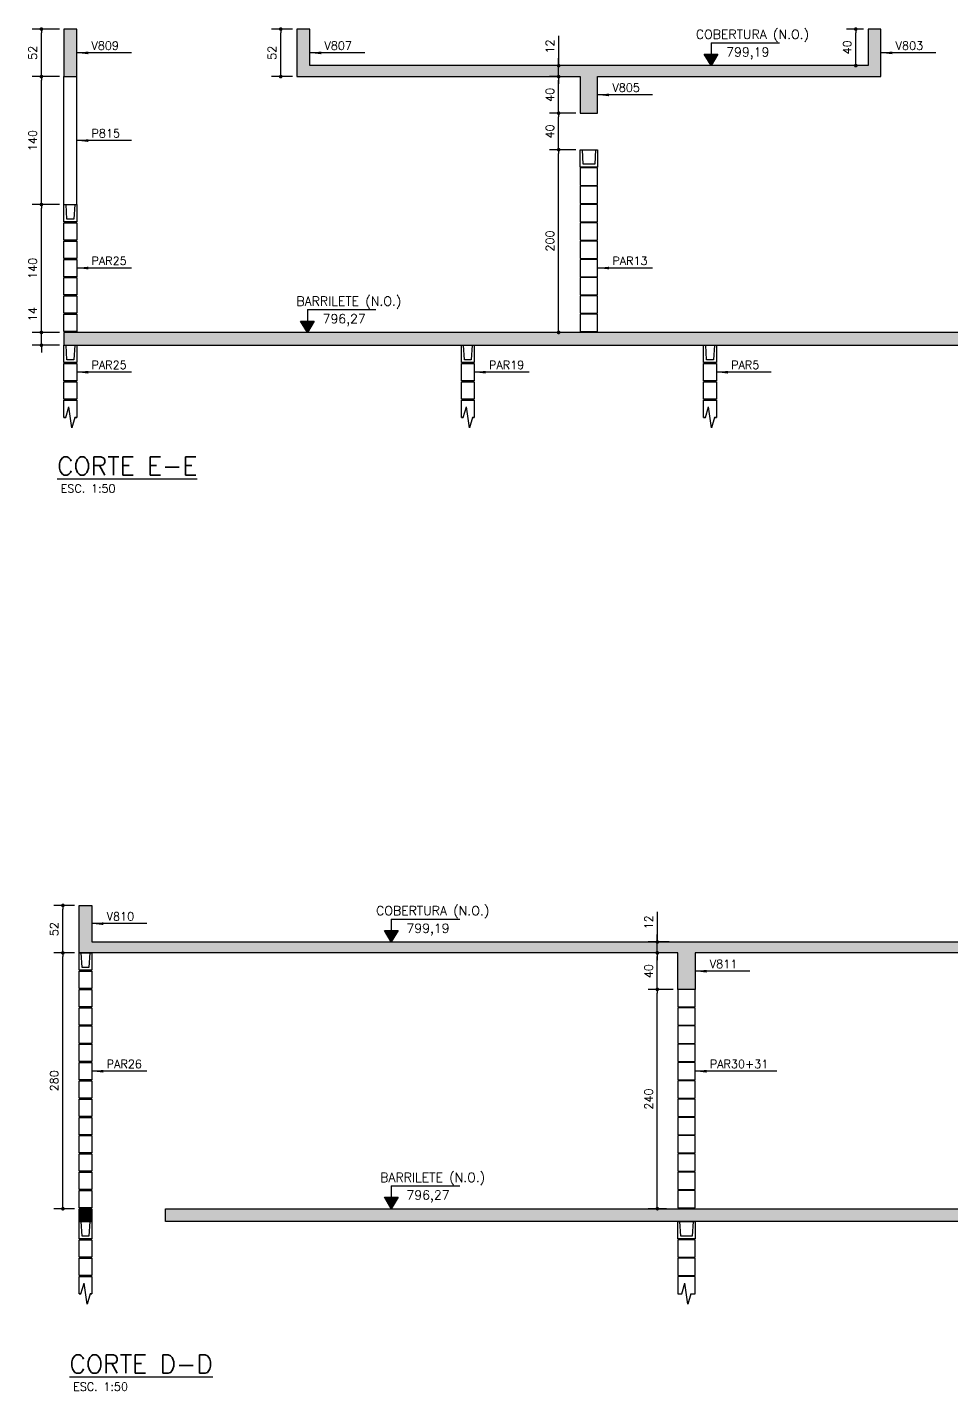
# Model space of a CAD drawing. Extents: x -14651 to 3404, y -4567 to 9231.
# Drawn here: x 143 to 1154, y 7739 to 9231 of the extents above; entities that cross this region are included whole.
import ezdxf
from ezdxf.enums import TextEntityAlignment as Align

# ---------------------------------------------------------------- set-up
doc = ezdxf.new("R2010")
doc.units = 0
doc.header["$LTSCALE"] = 25
for name, color, linetype in [('COTA', 1, 'Continuous'), ('H3', 253, 'Continuous'), ('LINHA-FINA', 1, 'Continuous'), ('Linha_fina', 1, 'Continuous'), ('PENA_03', 3, 'Continuous'), ('Pena_1', 1, 'Continuous'), ('PENA_6', 6, 'Continuous'), ('T1', 2, 'Continuous'), ('TEXTO', 3, 'Continuous')]:
    doc.layers.add(name, color=color, linetype=linetype)
doc.styles.add('COTA', font='romans.shx')
doc.styles.add('TEXTO', font='romans.shx', dxfattribs={"height": 10})
doc.styles.add('Texto1', font='romans.shx', dxfattribs={"height": 9})
doc.styles.add('Texto3', font='romans.shx', dxfattribs={"height": 20})
doc.dimstyles.new('forma', dxfattribs={"dimscale": 5, "dimtxt": 1.8, "dimasz": 0.8, "dimexe": 2, "dimexo": 1, "dimgap": 1, "dimtad": 1, "dimdec": 1, "dimzin": 9, "dimtxsty": 'COTA', "dimblk1": 'DOT', "dimblk2": 'DOT', "dimsah": 1, "dimcen": 0, "dimdle": 1, "dimclrd": 256, "dimclre": 256, "dimclrt": 2, "dimadec": 0, "dimazin": 0, "dimtfac": 1, "dimtdec": 0, "dimtmove": 0, "dimatfit": 3, "dimfxl": 1, "dimtolj": 1, "dimtzin": 0, "dimarcsym": 0})

# ---------------------------------------------------------------- blocks, each defined once
blk = doc.blocks.new('interrup')
at = {"layer": 'Linha_fina'}
for p, q in [((-1, 0), (-0.33, 2.31)), ((0.33, -2.31), (-0.33, 2.31)), ((1, 0), (0.33, -2.31))]:
    blk.add_line(p, q, dxfattribs=at)
blk = doc.blocks.new('ss')
at = {"layer": 'Linha_fina'}
blk.add_solid([(0, 0), (-2.5, -0.29), (-2.5, 0.3)], dxfattribs=at)
blk = doc.blocks.new('elevação_d')
at = {"layer": 'Linha_fina', "linetype": 'Continuous'}
blk.add_hatch(color=256, dxfattribs=at).paths.add_polyline_path([(0, 0), (1.5, 2.5), (-1.5, 2.5)])
at = {"layer": 'Linha_fina'}
for p, q in [((0, 5), (0, 2.5)), ((0, 5), (15, 5)), ((0, 0), (-1.5, 2.5)), ((-1.5, 2.5), (1.5, 2.5)), ((1.5, 2.5), (0, 0))]:
    blk.add_line(p, q, dxfattribs=at)
at = {"layer": 'TEXTO', "linetype": 'Continuous', "style": 'TEXTO'}
for p in [(9.07, 5.25), (9.07, 1.5)]:
    blk.add_attdef('XXXX.XX', text='', height=2, dxfattribs=at).set_placement(p, align=Align.BOTTOM_CENTER)
blk = doc.blocks.new('_Dot')
at = {"color": 0, "linetype": 'ByBlock', "lineweight": -2}
blk.add_line((-0.5, 0), (-1, 0), dxfattribs=at)
at = {"color": 0, "linetype": 'ByBlock', "const_width": 0.5}
blk.add_lwpolyline([(-0.25, 0, 1), (0.25, 0, 1)], format="xyb", close=True, dxfattribs=at)
blk = doc.blocks.new('*D86')
at = {"layer": 'COTA', "lineweight": -2, "transparency": 16777216}
for p, q in [((194.5, 8217.8), (171.7, 8217.8)), ((181.7, 7941.8), (181.7, 8213.8)), ((194.5, 7937.8), (171.7, 7937.8))]:
    blk.add_line(p, q, dxfattribs=at)
at = {"layer": 'Defpoints', "color": 0, "transparency": 16777216}
for p in [(181.7, 8217.8), (199.5, 8217.8), (199.5, 7937.8)]:
    blk.add_point(p, dxfattribs=at)
at = {"layer": 'COTA', "lineweight": -2, "transparency": 16777216, "xscale": 4, "yscale": 4, "zscale": 4}
for p, rotation in [((181.7, 8217.8), 90), ((181.7, 7937.8), 270)]:
    blk.add_blockref('_Dot', p, dxfattribs=dict(at, rotation=rotation))
at = {"layer": 'COTA', "color": 2, "transparency": 16777216, "insert": (172.2, 8077.8), "char_height": 9, "attachment_point": 5, "rotation": 90, "style": 'COTA'}
blk.add_mtext('\\A1;280 ', dxfattribs=at)
blk = doc.blocks.new('*D87')
at = {"layer": 'COTA', "lineweight": -2, "transparency": 16777216}
for p, q in [((194.5, 8269.8), (171.7, 8269.8)), ((181.7, 8221.8), (181.7, 8265.8)), ((194.5, 8217.8), (171.7, 8217.8))]:
    blk.add_line(p, q, dxfattribs=at)
at = {"layer": 'Defpoints', "color": 0, "transparency": 16777216}
for p in [(181.7, 8269.8), (199.5, 8269.8), (199.5, 8217.8)]:
    blk.add_point(p, dxfattribs=at)
at = {"layer": 'COTA', "lineweight": -2, "transparency": 16777216, "xscale": 4, "yscale": 4, "zscale": 4}
for p, rotation in [((181.7, 8269.8), 90), ((181.7, 8217.8), 270)]:
    blk.add_blockref('_Dot', p, dxfattribs=dict(at, rotation=rotation))
at = {"layer": 'COTA', "color": 2, "transparency": 16777216, "insert": (172.2, 8243.8), "char_height": 9, "attachment_point": 5, "rotation": 90, "style": 'COTA'}
blk.add_mtext('\\A1;52 ', dxfattribs=at)
blk = doc.blocks.new('*D88')
at = {"layer": 'COTA', "lineweight": -2, "transparency": 16777216}
for p, q in [((849.5, 8177.8), (822.2, 8177.8)), ((832.2, 7941.8), (832.2, 8173.8)), ((842.2, 7937.8), (822.2, 7937.8))]:
    blk.add_line(p, q, dxfattribs=at)
at = {"layer": 'Defpoints', "color": 0, "transparency": 16777216}
for p in [(832.2, 8177.8), (854.5, 8177.8), (847.2, 7937.8)]:
    blk.add_point(p, dxfattribs=at)
at = {"layer": 'COTA', "lineweight": -2, "transparency": 16777216, "xscale": 4, "yscale": 4, "zscale": 4}
for p, rotation in [((832.2, 8177.8), 90), ((832.2, 7937.8), 270)]:
    blk.add_blockref('_Dot', p, dxfattribs=dict(at, rotation=rotation))
at = {"layer": 'COTA', "color": 2, "transparency": 16777216, "insert": (822.7, 8057.8), "char_height": 9, "attachment_point": 5, "rotation": 90, "style": 'COTA'}
blk.add_mtext('\\A1;240 ', dxfattribs=at)
blk = doc.blocks.new('*D89')
at = {"layer": 'COTA', "lineweight": -2, "transparency": 16777216}
for p, q in [((849.5, 8217.8), (822.2, 8217.8)), ((832.2, 8181.8), (832.2, 8213.8)), ((849.5, 8177.8), (822.2, 8177.8))]:
    blk.add_line(p, q, dxfattribs=at)
at = {"layer": 'Defpoints', "color": 0, "transparency": 16777216}
for p in [(832.2, 8217.8), (854.5, 8217.8), (854.5, 8177.8)]:
    blk.add_point(p, dxfattribs=at)
at = {"layer": 'COTA', "lineweight": -2, "transparency": 16777216, "xscale": 4, "yscale": 4, "zscale": 4}
for p, rotation in [((832.2, 8217.8), 90), ((832.2, 8177.8), 270)]:
    blk.add_blockref('_Dot', p, dxfattribs=dict(at, rotation=rotation))
at = {"layer": 'COTA', "color": 2, "transparency": 16777216, "insert": (822.7, 8197.8), "char_height": 9, "attachment_point": 5, "rotation": 90, "style": 'COTA'}
blk.add_mtext('\\A1;40 ', dxfattribs=at)
blk = doc.blocks.new('*D90')
at = {"layer": 'COTA', "lineweight": -2, "transparency": 16777216}
for p, q in [((832.2, 8262.9), (832.2, 8229.8)), ((832.2, 8233.8), (832.2, 8237.8)), ((845.1, 8229.8), (822.2, 8229.8)), ((832.2, 8217.8), (832.2, 8229.8)), ((832.2, 8217.8), (832.2, 8229.8)), ((849.5, 8217.8), (822.2, 8217.8)), ((832.2, 8213.8), (832.2, 8209.8))]:
    blk.add_line(p, q, dxfattribs=at)
at = {"layer": 'Defpoints', "color": 0, "transparency": 16777216}
for p in [(832.2, 8229.8), (850.1, 8229.8), (854.5, 8217.8)]:
    blk.add_point(p, dxfattribs=at)
at = {"layer": 'COTA', "lineweight": -2, "transparency": 16777216, "xscale": 4, "yscale": 4, "zscale": 4}
for p, rotation in [((832.2, 8229.8), 270), ((832.2, 8217.8), 90)]:
    blk.add_blockref('_Dot', p, dxfattribs=dict(at, rotation=rotation))
at = {"layer": 'COTA', "color": 2, "transparency": 16777216, "insert": (822.7, 8251.2), "char_height": 9, "attachment_point": 5, "rotation": 90, "style": 'COTA'}
blk.add_mtext('\\A1;12 ', dxfattribs=at)
blk = doc.blocks.new('*D108')
at = {"layer": 'COTA', "lineweight": -2, "transparency": 16777216}
for p, q in [((158.2, 8900.9), (158.2, 8928.6)), ((177.9, 8896.9), (148.2, 8896.9)), ((158.2, 8882.9), (158.2, 8896.9)), ((177.9, 8882.9), (148.2, 8882.9)), ((158.2, 8878.9), (158.2, 8874.9))]:
    blk.add_line(p, q, dxfattribs=at)
at = {"layer": 'Defpoints', "color": 0, "transparency": 16777216}
for p in [(158.2, 8896.9), (182.9, 8896.9), (182.9, 8882.9)]:
    blk.add_point(p, dxfattribs=at)
at = {"layer": 'COTA', "lineweight": -2, "transparency": 16777216, "xscale": 4, "yscale": 4, "zscale": 4}
for p, rotation in [((158.2, 8896.9), 270), ((158.2, 8882.9), 90)]:
    blk.add_blockref('_Dot', p, dxfattribs=dict(at, rotation=rotation))
at = {"layer": 'COTA', "color": 2, "transparency": 16777216, "insert": (148.7, 8916.8), "char_height": 9, "attachment_point": 5, "rotation": 90, "style": 'COTA'}
blk.add_mtext('\\A1;14 ', dxfattribs=at)
blk = doc.blocks.new('*D109')
at = {"layer": 'COTA', "lineweight": -2, "transparency": 16777216}
for p, q in [((177.9, 9036.9), (148.2, 9036.9)), ((158.2, 8900.9), (158.2, 9032.9)), ((177.9, 8896.9), (148.2, 8896.9))]:
    blk.add_line(p, q, dxfattribs=at)
at = {"layer": 'Defpoints', "color": 0, "transparency": 16777216}
for p in [(158.2, 9036.9), (182.9, 9036.9), (182.9, 8896.9)]:
    blk.add_point(p, dxfattribs=at)
at = {"layer": 'COTA', "lineweight": -2, "transparency": 16777216, "xscale": 4, "yscale": 4, "zscale": 4}
for p, rotation in [((158.2, 9036.9), 90), ((158.2, 8896.9), 270)]:
    blk.add_blockref('_Dot', p, dxfattribs=dict(at, rotation=rotation))
at = {"layer": 'COTA', "color": 2, "transparency": 16777216, "insert": (148.7, 8966.9), "char_height": 9, "attachment_point": 5, "rotation": 90, "style": 'COTA'}
blk.add_mtext('\\A1;140 ', dxfattribs=at)
blk = doc.blocks.new('*D110')
at = {"layer": 'COTA', "lineweight": -2, "transparency": 16777216}
for p, q in [((177.9, 9176.9), (148.2, 9176.9)), ((158.2, 9040.9), (158.2, 9172.9)), ((177.9, 9036.9), (148.2, 9036.9))]:
    blk.add_line(p, q, dxfattribs=at)
at = {"layer": 'Defpoints', "color": 0, "transparency": 16777216}
for p in [(158.2, 9176.9), (182.9, 9176.9), (182.9, 9036.9)]:
    blk.add_point(p, dxfattribs=at)
at = {"layer": 'COTA', "lineweight": -2, "transparency": 16777216, "xscale": 4, "yscale": 4, "zscale": 4}
for p, rotation in [((158.2, 9176.9), 90), ((158.2, 9036.9), 270)]:
    blk.add_blockref('_Dot', p, dxfattribs=dict(at, rotation=rotation))
at = {"layer": 'COTA', "color": 2, "transparency": 16777216, "insert": (148.7, 9106.9), "char_height": 9, "attachment_point": 5, "rotation": 90, "style": 'COTA'}
blk.add_mtext('\\A1;140 ', dxfattribs=at)
blk = doc.blocks.new('*D111')
at = {"layer": 'COTA', "lineweight": -2, "transparency": 16777216}
for p, q in [((177.9, 9228.9), (148.2, 9228.9)), ((158.2, 9180.9), (158.2, 9224.9)), ((177.9, 9176.9), (148.2, 9176.9))]:
    blk.add_line(p, q, dxfattribs=at)
at = {"layer": 'Defpoints', "color": 0, "transparency": 16777216}
for p in [(158.2, 9228.9), (182.9, 9228.9), (182.9, 9176.9)]:
    blk.add_point(p, dxfattribs=at)
at = {"layer": 'COTA', "lineweight": -2, "transparency": 16777216, "xscale": 4, "yscale": 4, "zscale": 4}
for p, rotation in [((158.2, 9228.9), 90), ((158.2, 9176.9), 270)]:
    blk.add_blockref('_Dot', p, dxfattribs=dict(at, rotation=rotation))
at = {"layer": 'COTA', "color": 2, "transparency": 16777216, "insert": (148.7, 9202.9), "char_height": 9, "attachment_point": 5, "rotation": 90, "style": 'COTA'}
blk.add_mtext('\\A1;52 ', dxfattribs=at)
blk = doc.blocks.new('*D115')
at = {"layer": 'COTA', "lineweight": -2, "transparency": 16777216}
for p, q in [((742.9, 9096.9), (714.2, 9096.9)), ((724.2, 8900.9), (724.2, 9092.9)), ((730.4, 8896.9), (714.2, 8896.9))]:
    blk.add_line(p, q, dxfattribs=at)
at = {"layer": 'Defpoints', "color": 0, "transparency": 16777216}
for p in [(724.2, 9096.9), (747.9, 9096.9), (735.4, 8896.9)]:
    blk.add_point(p, dxfattribs=at)
at = {"layer": 'COTA', "lineweight": -2, "transparency": 16777216, "xscale": 4, "yscale": 4, "zscale": 4}
for p, rotation in [((724.2, 9096.9), 90), ((724.2, 8896.9), 270)]:
    blk.add_blockref('_Dot', p, dxfattribs=dict(at, rotation=rotation))
at = {"layer": 'COTA', "color": 2, "transparency": 16777216, "insert": (714.7, 8996.9), "char_height": 9, "attachment_point": 5, "rotation": 90, "style": 'COTA'}
blk.add_mtext('\\A1;200 ', dxfattribs=at)
blk = doc.blocks.new('*D116')
at = {"layer": 'COTA', "lineweight": -2, "transparency": 16777216}
for p, q in [((742.9, 9136.9), (714.2, 9136.9)), ((724.2, 9100.9), (724.2, 9132.9)), ((742.9, 9096.9), (714.2, 9096.9))]:
    blk.add_line(p, q, dxfattribs=at)
at = {"layer": 'Defpoints', "color": 0, "transparency": 16777216}
for p in [(724.2, 9136.9), (747.9, 9136.9), (747.9, 9096.9)]:
    blk.add_point(p, dxfattribs=at)
at = {"layer": 'COTA', "lineweight": -2, "transparency": 16777216, "xscale": 4, "yscale": 4, "zscale": 4}
for p, rotation in [((724.2, 9136.9), 90), ((724.2, 9096.9), 270)]:
    blk.add_blockref('_Dot', p, dxfattribs=dict(at, rotation=rotation))
at = {"layer": 'COTA', "color": 2, "transparency": 16777216, "insert": (714.7, 9116.9), "char_height": 9, "attachment_point": 5, "rotation": 90, "style": 'COTA'}
blk.add_mtext('\\A1;40 ', dxfattribs=at)
blk = doc.blocks.new('*D117')
at = {"layer": 'COTA', "lineweight": -2, "transparency": 16777216}
for p, q in [((724.9, 9176.9), (714.2, 9176.9)), ((724.2, 9140.9), (724.2, 9172.9)), ((742.9, 9136.9), (714.2, 9136.9))]:
    blk.add_line(p, q, dxfattribs=at)
at = {"layer": 'Defpoints', "color": 0, "transparency": 16777216}
for p in [(724.2, 9176.9), (729.9, 9176.9), (747.9, 9136.9)]:
    blk.add_point(p, dxfattribs=at)
at = {"layer": 'COTA', "lineweight": -2, "transparency": 16777216, "xscale": 4, "yscale": 4, "zscale": 4}
for p, rotation in [((724.2, 9176.9), 90), ((724.2, 9136.9), 270)]:
    blk.add_blockref('_Dot', p, dxfattribs=dict(at, rotation=rotation))
at = {"layer": 'COTA', "color": 2, "transparency": 16777216, "insert": (714.7, 9156.9), "char_height": 9, "attachment_point": 5, "rotation": 90, "style": 'COTA'}
blk.add_mtext('\\A1;40 ', dxfattribs=at)
blk = doc.blocks.new('*D118')
at = {"layer": 'COTA', "lineweight": -2, "transparency": 16777216}
for p, q in [((724.2, 9221.5), (724.2, 9188.9)), ((724.2, 9192.9), (724.2, 9196.9)), ((724.6, 9188.9), (714.2, 9188.9)), ((724.2, 9176.9), (724.2, 9188.9)), ((724.2, 9176.9), (724.2, 9188.9)), ((724.9, 9176.9), (714.2, 9176.9)), ((724.2, 9172.9), (724.2, 9168.9))]:
    blk.add_line(p, q, dxfattribs=at)
at = {"layer": 'Defpoints', "color": 0, "transparency": 16777216}
for p in [(724.2, 9188.9), (729.6, 9188.9), (729.9, 9176.9)]:
    blk.add_point(p, dxfattribs=at)
at = {"layer": 'COTA', "lineweight": -2, "transparency": 16777216, "xscale": 4, "yscale": 4, "zscale": 4}
for p, rotation in [((724.2, 9188.9), 270), ((724.2, 9176.9), 90)]:
    blk.add_blockref('_Dot', p, dxfattribs=dict(at, rotation=rotation))
at = {"layer": 'COTA', "color": 2, "transparency": 16777216, "insert": (714.7, 9209.9), "char_height": 9, "attachment_point": 5, "rotation": 90, "style": 'COTA'}
blk.add_mtext('\\A1;12 ', dxfattribs=at)
blk = doc.blocks.new('*D119')
at = {"layer": 'COTA', "lineweight": -2, "transparency": 16777216}
for p, q in [((1057.9, 9228.9), (1039.4, 9228.9)), ((1049.4, 9192.9), (1049.4, 9224.9)), ((1057.9, 9188.9), (1039.4, 9188.9))]:
    blk.add_line(p, q, dxfattribs=at)
at = {"layer": 'Defpoints', "color": 0, "transparency": 16777216}
for p in [(1049.4, 9228.9), (1062.9, 9228.9), (1062.9, 9188.9)]:
    blk.add_point(p, dxfattribs=at)
at = {"layer": 'COTA', "lineweight": -2, "transparency": 16777216, "xscale": 4, "yscale": 4, "zscale": 4}
for p, rotation in [((1049.4, 9228.9), 90), ((1049.4, 9188.9), 270)]:
    blk.add_blockref('_Dot', p, dxfattribs=dict(at, rotation=rotation))
at = {"layer": 'COTA', "color": 2, "transparency": 16777216, "insert": (1039.9, 9208.9), "char_height": 9, "attachment_point": 5, "rotation": 90, "style": 'COTA'}
blk.add_mtext('\\A1;40 ', dxfattribs=at)
blk = doc.blocks.new('*D120')
at = {"layer": 'COTA', "lineweight": -2, "transparency": 16777216}
for p, q in [((432.9, 9228.9), (410.1, 9228.9)), ((420.1, 9180.9), (420.1, 9224.9)), ((432.9, 9176.9), (410.1, 9176.9))]:
    blk.add_line(p, q, dxfattribs=at)
at = {"layer": 'Defpoints', "color": 0, "transparency": 16777216}
for p in [(420.1, 9228.9), (437.9, 9228.9), (437.9, 9176.9)]:
    blk.add_point(p, dxfattribs=at)
at = {"layer": 'COTA', "lineweight": -2, "transparency": 16777216, "xscale": 4, "yscale": 4, "zscale": 4}
for p, rotation in [((420.1, 9228.9), 90), ((420.1, 9176.9), 270)]:
    blk.add_blockref('_Dot', p, dxfattribs=dict(at, rotation=rotation))
at = {"layer": 'COTA', "color": 2, "transparency": 16777216, "insert": (410.6, 9202.9), "char_height": 9, "attachment_point": 5, "rotation": 90, "style": 'COTA'}
blk.add_mtext('\\A1;52 ', dxfattribs=at)

msp = doc.modelspace()

# ---------------------------------------------------------------- hatches: boundary and pattern name
at = {"layer": 'H3'}
for points in [[(182.9, 9228.89), (182.9, 9176.89), (196.9, 9176.89), (196.9, 9228.89)], [(1062.9, 9188.89), (451.9, 9188.89), (451.9, 9228.89), (437.9, 9228.89), (437.9, 9176.89), (451.9, 9176.89), (747.9, 9176.89), (747.9, 9136.89), (766.9, 9136.89), (766.9, 9176.89), (1062.9, 9176.89), (1076.9, 9176.89), (1076.9, 9228.89), (1062.9, 9228.89)], [(182.9, 8882.89), (1331.9, 8882.89), (1331.9, 8896.89), (182.9, 8896.89)], [(199.52, 8217.79), (199.52, 8269.79), (213.52, 8269.79), (213.52, 8229.79), (1464.52, 8229.79), (1464.52, 8217.79), (873.52, 8217.79), (873.52, 8177.79), (854.52, 8177.79), (854.52, 8217.79)], [(199.52, 7923.79), (199.52, 7937.79), (213.52, 7937.79), (213.52, 7923.79)], [(294.02, 7937.79), (2473.52, 7937.79), (2473.52, 7923.79), (294.02, 7923.79)]]:
    msp.add_hatch(color=256, dxfattribs=at).paths.add_polyline_path(points)

# ---------------------------------------------------------------- linework, layer by layer
at = {"layer": 'LINHA-FINA'}
for points in [[(182.9, 9036.89), (182.9, 9176.89)], [(196.9, 9036.89), (196.9, 9176.89)]]:
    msp.add_lwpolyline(points, dxfattribs=at)
at = {"layer": 'Linha_fina'}
for p, q in [((256.96, 9202.89), (196.9, 9202.89)), ((511.96, 9202.89), (451.9, 9202.89)), ((1136.96, 9202.89), (1076.9, 9202.89)), ((826.96, 9156.89), (766.9, 9156.89)), ((256.96, 9106.89), (196.9, 9106.89)), ((256.96, 8967.39), (196.9, 8967.39)), ((826.96, 8967.39), (766.9, 8967.39)), ((256.96, 8853.39), (196.9, 8853.39)), ((691.96, 8853.39), (631.9, 8853.39)), ((956.96, 8853.39), (896.9, 8853.39)), ((182.9, 8803.89), (184.9, 8803.89)), ((194.9, 8803.89), (196.9, 8803.89)), ((617.9, 8803.89), (619.9, 8803.89)), ((629.9, 8803.89), (631.9, 8803.89)), ((882.9, 8803.89), (884.9, 8803.89)), ((894.9, 8803.89), (896.9, 8803.89)), ((273.58, 8249.79), (213.52, 8249.79)), ((933.58, 8197.79), (873.52, 8197.79)), ((273.58, 8088.29), (213.52, 8088.29)), ((963.01, 8088.29), (873.52, 8088.29)), ((199.52, 7844.79), (201.52, 7844.79)), ((211.52, 7844.79), (213.52, 7844.79)), ((854.52, 7844.79), (859.02, 7844.79)), ((869.02, 7844.79), (873.52, 7844.79))]:
    msp.add_line(p, q, dxfattribs=at)
at = {"layer": 'PENA_03'}
for points in [[(182.9, 9228.89), (182.9, 9176.89), (196.9, 9176.89), (196.9, 9228.89), (182.9, 9228.89)], [(199.52, 8217.79), (199.52, 8269.79), (213.52, 8269.79), (213.52, 8229.79), (1464.52, 8229.79), (1464.52, 8217.79), (873.52, 8217.79), (873.52, 8177.79), (854.52, 8177.79), (854.52, 8217.79), (199.52, 8217.79)]]:
    msp.add_lwpolyline(points, dxfattribs=at)
for points in [[(1062.9, 9188.89), (451.9, 9188.89), (451.9, 9228.89), (437.9, 9228.89), (437.9, 9176.89), (451.9, 9176.89), (747.9, 9176.89), (747.9, 9136.89), (766.9, 9136.89), (766.9, 9176.89), (1062.9, 9176.89), (1076.9, 9176.89), (1076.9, 9228.89), (1062.9, 9228.89)], [(182.9, 8882.89), (1331.9, 8882.89), (1331.9, 8896.89), (182.9, 8896.89)], [(199.52, 7923.79), (199.52, 7937.79), (213.52, 7937.79), (213.52, 7923.79)], [(294.02, 7937.79), (2473.52, 7937.79), (2473.52, 7923.79), (294.02, 7923.79)]]:
    msp.add_lwpolyline(points, close=True, dxfattribs=at)
at = {"layer": 'Pena_1', "linetype": 'Continuous', "transparency": 33554687}
for points in [[(766.9, 9077.89), (747.9, 9077.89), (747.9, 9096.89), (766.9, 9096.89), (766.9, 9077.89)], [(764.65, 9096.89), (763.65, 9080.89), (751.15, 9080.89), (750.15, 9096.89)], [(747.9, 9057.89), (766.9, 9057.89), (766.9, 9076.89), (747.9, 9076.89), (747.9, 9057.89)], [(747.9, 9037.89), (766.9, 9037.89), (766.9, 9056.89), (747.9, 9056.89), (747.9, 9037.89)], [(196.9, 9017.89), (182.9, 9017.89), (182.9, 9036.89), (196.9, 9036.89), (196.9, 9017.89)], [(194.65, 9036.89), (193.65, 9020.89), (186.15, 9020.89), (185.15, 9036.89)], [(747.9, 9017.89), (766.9, 9017.89), (766.9, 9036.89), (747.9, 9036.89), (747.9, 9017.89)], [(196.9, 8997.89), (182.9, 8997.89), (182.9, 9016.89), (196.9, 9016.89), (196.9, 8997.89)], [(747.9, 8997.89), (766.9, 8997.89), (766.9, 9016.89), (747.9, 9016.89), (747.9, 8997.89)], [(196.9, 8977.89), (182.9, 8977.89), (182.9, 8996.89), (196.9, 8996.89), (196.9, 8977.89)], [(747.9, 8977.89), (766.9, 8977.89), (766.9, 8996.89), (747.9, 8996.89), (747.9, 8977.89)], [(196.9, 8957.89), (182.9, 8957.89), (182.9, 8976.89), (196.9, 8976.89), (196.9, 8957.89)], [(747.9, 8957.89), (766.9, 8957.89), (766.9, 8976.89), (747.9, 8976.89), (747.9, 8957.89)], [(196.9, 8937.89), (182.9, 8937.89), (182.9, 8956.89), (196.9, 8956.89), (196.9, 8937.89)], [(747.9, 8937.89), (766.9, 8937.89), (766.9, 8956.89), (747.9, 8956.89), (747.9, 8937.89)], [(196.9, 8917.89), (182.9, 8917.89), (182.9, 8936.89), (196.9, 8936.89), (196.9, 8917.89)], [(747.9, 8917.89), (766.9, 8917.89), (766.9, 8936.89), (747.9, 8936.89), (747.9, 8917.89)], [(196.9, 8897.89), (182.9, 8897.89), (182.9, 8916.89), (196.9, 8916.89), (196.9, 8897.89)], [(747.9, 8897.89), (766.9, 8897.89), (766.9, 8916.89), (747.9, 8916.89), (747.9, 8897.89)], [(196.9, 8863.89), (182.9, 8863.89), (182.9, 8882.89), (196.9, 8882.89), (196.9, 8863.89)], [(194.65, 8882.89), (193.65, 8866.89), (186.15, 8866.89), (185.15, 8882.89)], [(631.9, 8863.89), (617.9, 8863.89), (617.9, 8882.89), (631.9, 8882.89), (631.9, 8863.89)], [(629.65, 8882.89), (628.65, 8866.89), (621.15, 8866.89), (620.15, 8882.89)], [(896.9, 8863.89), (882.9, 8863.89), (882.9, 8882.89), (896.9, 8882.89), (896.9, 8863.89)], [(894.65, 8882.89), (893.65, 8866.89), (886.15, 8866.89), (885.15, 8882.89)], [(196.9, 8843.89), (182.9, 8843.89), (182.9, 8862.89), (196.9, 8862.89), (196.9, 8843.89)], [(631.9, 8843.89), (617.9, 8843.89), (617.9, 8862.89), (631.9, 8862.89), (631.9, 8843.89)], [(896.9, 8843.89), (882.9, 8843.89), (882.9, 8862.89), (896.9, 8862.89), (896.9, 8843.89)], [(196.9, 8823.89), (182.9, 8823.89), (182.9, 8842.89), (196.9, 8842.89), (196.9, 8823.89)], [(631.9, 8823.89), (617.9, 8823.89), (617.9, 8842.89), (631.9, 8842.89), (631.9, 8823.89)], [(896.9, 8823.89), (882.9, 8823.89), (882.9, 8842.89), (896.9, 8842.89), (896.9, 8823.89)], [(184.9, 8803.89), (182.9, 8803.89), (182.9, 8822.89), (196.9, 8822.89), (196.9, 8803.89)], [(619.9, 8803.89), (617.9, 8803.89), (617.9, 8822.89), (631.9, 8822.89), (631.9, 8803.89)], [(884.9, 8803.89), (882.9, 8803.89), (882.9, 8822.89), (896.9, 8822.89), (896.9, 8803.89)], [(196.9, 8803.89), (194.9, 8803.89)], [(631.9, 8803.89), (629.9, 8803.89)], [(896.9, 8803.89), (894.9, 8803.89)], [(213.52, 8198.79), (199.52, 8198.79), (199.52, 8217.79), (213.52, 8217.79), (213.52, 8198.79)], [(211.27, 8217.79), (210.27, 8201.79), (202.77, 8201.79), (201.77, 8217.79)], [(213.52, 8178.79), (199.52, 8178.79), (199.52, 8197.79), (213.52, 8197.79), (213.52, 8178.79)], [(213.52, 8158.79), (199.52, 8158.79), (199.52, 8177.79), (213.52, 8177.79), (213.52, 8158.79)], [(854.52, 8158.79), (873.52, 8158.79), (873.52, 8177.79), (854.52, 8177.79), (854.52, 8158.79)], [(213.52, 8138.79), (199.52, 8138.79), (199.52, 8157.79), (213.52, 8157.79), (213.52, 8138.79)], [(854.52, 8138.79), (873.52, 8138.79), (873.52, 8157.79), (854.52, 8157.79), (854.52, 8138.79)], [(213.52, 8118.79), (199.52, 8118.79), (199.52, 8137.79), (213.52, 8137.79), (213.52, 8118.79)], [(854.52, 8118.79), (873.52, 8118.79), (873.52, 8137.79), (854.52, 8137.79), (854.52, 8118.79)], [(213.52, 8098.79), (199.52, 8098.79), (199.52, 8117.79), (213.52, 8117.79), (213.52, 8098.79)], [(854.52, 8098.79), (873.52, 8098.79), (873.52, 8117.79), (854.52, 8117.79), (854.52, 8098.79)], [(213.52, 8078.79), (199.52, 8078.79), (199.52, 8097.79), (213.52, 8097.79), (213.52, 8078.79)], [(854.52, 8078.79), (873.52, 8078.79), (873.52, 8097.79), (854.52, 8097.79), (854.52, 8078.79)], [(213.52, 8058.79), (199.52, 8058.79), (199.52, 8077.79), (213.52, 8077.79), (213.52, 8058.79)], [(854.52, 8058.79), (873.52, 8058.79), (873.52, 8077.79), (854.52, 8077.79), (854.52, 8058.79)], [(213.52, 8038.79), (199.52, 8038.79), (199.52, 8057.79), (213.52, 8057.79), (213.52, 8038.79)], [(854.52, 8038.79), (873.52, 8038.79), (873.52, 8057.79), (854.52, 8057.79), (854.52, 8038.79)], [(213.52, 8018.79), (199.52, 8018.79), (199.52, 8037.79), (213.52, 8037.79), (213.52, 8018.79)], [(854.52, 8018.79), (873.52, 8018.79), (873.52, 8037.79), (854.52, 8037.79), (854.52, 8018.79)], [(213.52, 7998.79), (199.52, 7998.79), (199.52, 8017.79), (213.52, 8017.79), (213.52, 7998.79)], [(854.52, 7998.79), (873.52, 7998.79), (873.52, 8017.79), (854.52, 8017.79), (854.52, 7998.79)], [(213.52, 7978.79), (199.52, 7978.79), (199.52, 7997.79), (213.52, 7997.79), (213.52, 7978.79)], [(854.52, 7978.79), (873.52, 7978.79), (873.52, 7997.79), (854.52, 7997.79), (854.52, 7978.79)], [(213.52, 7958.79), (199.52, 7958.79), (199.52, 7977.79), (213.52, 7977.79), (213.52, 7958.79)], [(854.52, 7958.79), (873.52, 7958.79), (873.52, 7977.79), (854.52, 7977.79), (854.52, 7958.79)], [(213.52, 7938.79), (199.52, 7938.79), (199.52, 7957.79), (213.52, 7957.79), (213.52, 7938.79)], [(854.52, 7938.79), (873.52, 7938.79), (873.52, 7957.79), (854.52, 7957.79), (854.52, 7938.79)], [(213.52, 7904.79), (199.52, 7904.79), (199.52, 7923.79), (213.52, 7923.79), (213.52, 7904.79)], [(211.27, 7923.79), (210.27, 7907.79), (202.77, 7907.79), (201.77, 7923.79)], [(873.52, 7904.79), (854.52, 7904.79), (854.52, 7923.79), (873.52, 7923.79), (873.52, 7904.79)], [(871.27, 7923.79), (870.27, 7907.79), (857.77, 7907.79), (856.77, 7923.79)], [(213.52, 7884.79), (199.52, 7884.79), (199.52, 7903.79), (213.52, 7903.79), (213.52, 7884.79)], [(854.52, 7884.79), (873.52, 7884.79), (873.52, 7903.79), (854.52, 7903.79), (854.52, 7884.79)], [(213.52, 7864.79), (199.52, 7864.79), (199.52, 7883.79), (213.52, 7883.79), (213.52, 7864.79)], [(854.52, 7864.79), (873.52, 7864.79), (873.52, 7883.79), (854.52, 7883.79), (854.52, 7864.79)], [(201.52, 7844.79), (199.52, 7844.79), (199.52, 7863.79), (213.52, 7863.79), (213.52, 7844.79)], [(869.02, 7844.79), (873.52, 7844.79), (873.52, 7863.79), (854.52, 7863.79), (854.52, 7844.79)], [(213.52, 7844.79), (211.52, 7844.79)], [(854.52, 7844.79), (859.02, 7844.79)]]:
    msp.add_lwpolyline(points, dxfattribs=at)

# ---------------------------------------------------------------- block references
at = {"layer": 'COTA', "xscale": 5, "yscale": 5, "zscale": 5, "rotation": 180}
for p in [(196.9, 9202.89), (451.9, 9202.89), (1076.9, 9202.89), (766.9, 9156.89), (196.9, 9106.89), (196.9, 8967.39), (766.9, 8967.39), (196.9, 8853.39), (631.9, 8853.39), (896.9, 8853.39), (213.52, 8249.79), (873.52, 8197.79), (213.52, 8088.29), (873.52, 8088.29)]:
    msp.add_blockref('ss', p, dxfattribs=at)
at = {"layer": 'Linha_fina', "xscale": 5, "yscale": 5, "zscale": 5}
for p in [(189.9, 8803.89), (624.9, 8803.89), (889.9, 8803.89), (206.52, 7844.79), (864.02, 7844.79)]:
    msp.add_blockref('interrup', p, dxfattribs=at)
at = {"layer": 'PENA_6'}
ref = msp.add_blockref('elevação_d', (890.97, 9188.89), dxfattribs=dict(at, xscale=5, yscale=5, zscale=5))
ref.add_attrib('XXXX.XX', 'COBERTURA (N.O.)', dxfattribs={"layer": 'TEXTO', "linetype": 'Continuous', "height": 10, "style": 'TEXTO'}).set_placement((936.33, 9215.14), align=Align.BOTTOM_CENTER)
ref.add_attrib('XXXX.XX', '799,19', dxfattribs={"layer": 'TEXTO', "linetype": 'Continuous', "height": 10, "style": 'TEXTO'}).set_placement((931.21, 9195.87), align=Align.BOTTOM_CENTER)
ref = msp.add_blockref('elevação_d', (449.33, 8896.89), dxfattribs=dict(at, xscale=5, yscale=5, zscale=5))
ref.add_attrib('XXXX.XX', 'BARRILETE (N.O.)', dxfattribs={"layer": 'TEXTO', "linetype": 'Continuous', "height": 10, "style": 'TEXTO'}).set_placement((494.68, 8923.14), align=Align.BOTTOM_CENTER)
ref.add_attrib('XXXX.XX', '796,27', dxfattribs={"layer": 'TEXTO', "linetype": 'Continuous', "height": 10, "style": 'TEXTO'}).set_placement((489.56, 8903.87), align=Align.BOTTOM_CENTER)
ref = msp.add_blockref('elevação_d', (541.05, 8229.79), dxfattribs=dict(at, xscale=5, yscale=5, zscale=5))
ref.add_attrib('XXXX.XX', 'COBERTURA (N.O.)', dxfattribs={"layer": 'TEXTO', "linetype": 'Continuous', "height": 10, "style": 'TEXTO'}).set_placement((586.41, 8256.04), align=Align.BOTTOM_CENTER)
ref.add_attrib('XXXX.XX', '799,19', dxfattribs={"layer": 'TEXTO', "linetype": 'Continuous', "height": 10, "style": 'TEXTO'}).set_placement((581.29, 8236.76), align=Align.BOTTOM_CENTER)
ref = msp.add_blockref('elevação_d', (541.05, 7937.79), dxfattribs=dict(at, xscale=5, yscale=5, zscale=5))
ref.add_attrib('XXXX.XX', 'BARRILETE (N.O.)', dxfattribs={"layer": 'TEXTO', "linetype": 'Continuous', "height": 10, "style": 'TEXTO'}).set_placement((586.41, 7964.04), align=Align.BOTTOM_CENTER)
ref.add_attrib('XXXX.XX', '796,27', dxfattribs={"layer": 'TEXTO', "linetype": 'Continuous', "height": 10, "style": 'TEXTO'}).set_placement((581.29, 7944.76), align=Align.BOTTOM_CENTER)

# ---------------------------------------------------------------- texts
at = {"layer": 'T1', "style": 'Texto1'}
for s, p in [('V809', (212.99, 9206.31)), ('V807', (467.99, 9206.31)), ('V803', (1092.99, 9206.31)), ('V805', (782.99, 9160.31)), ('P815', (212.99, 9110.31)), ('PAR25', (212.99, 8970.81)), ('PAR13', (782.99, 8970.81)), ('PAR25', (212.99, 8856.81)), ('PAR19', (647.99, 8856.81)), ('PAR5', (912.99, 8856.81)), ('V810', (229.61, 8253.2)), ('V811', (889.61, 8201.2)), ('PAR26', (229.61, 8091.7)), ('PAR30+31', (889.61, 8091.7))]:
    msp.add_text(s, height=9, dxfattribs=at).set_placement(p)
at = {"layer": 'TEXTO', "color": 4, "style": 'Texto3'}
for s, p in [('%%UCORTE E-E', (175.37, 8740.7)), ('%%UCORTE D-D', (188.95, 7757.76))]:
    msp.add_text(s, height=20, dxfattribs=at).set_placement(p)
at = {"layer": 'TEXTO', "color": 2, "style": 'Texto1'}
for p in [(179.23, 8721.53), (192.81, 7738.58)]:
    msp.add_text('ESC. 1:50', height=9, dxfattribs=at).set_placement(p)

# ---------------------------------------------------------------- dimensions: what is measured, and where the dimension line sits
at = {"layer": 'COTA'}
for base, p1, p2, override, picture, middle in [((158.15, 9228.89), (182.9, 9176.89), (182.9, 9228.89), {"dimpost": ' ', "dimtmove": 1}, '*D111', (148.65, 9202.89)), ((420.13, 9228.89), (437.9, 9176.89), (437.9, 9228.89), {"dimpost": ' '}, '*D120', (410.63, 9202.89)), ((1049.36, 9228.89), (1062.9, 9188.89), (1062.9, 9228.89), {"dimpost": ' '}, '*D119', (1039.86, 9208.89)), ((158.15, 9176.89), (182.9, 9036.89), (182.9, 9176.89), {"dimpost": ' ', "dimtmove": 1}, '*D110', (148.65, 9106.89)), ((724.17, 9176.89), (747.9, 9136.89), (729.95, 9176.89), {"dimpost": ' ', "dimtmove": 1}, '*D117', (714.67, 9156.89)), ((724.17, 9136.89), (747.9, 9096.89), (747.9, 9136.89), {"dimpost": ' ', "dimtmove": 1}, '*D116', (714.67, 9116.89)), ((724.17, 9096.89), (735.44, 8896.89), (747.9, 9096.89), {"dimpost": ' '}, '*D115', (714.67, 8996.89)), ((158.15, 9036.89), (182.9, 8896.89), (182.9, 9036.89), {"dimpost": ' ', "dimtmove": 1}, '*D109', (148.65, 8966.89)), ((158.15, 8896.89), (182.9, 8882.89), (182.9, 8896.89), {"dimpost": ' '}, '*D108', (148.65, 8916.75)), ((181.74, 8269.79), (199.52, 8217.79), (199.52, 8269.79), {"dimpost": ' ', "dimtmove": 1}, '*D87', (172.24, 8243.79)), ((181.74, 8217.79), (199.52, 7937.79), (199.52, 8217.79), {"dimpost": ' '}, '*D86', (172.24, 8077.79)), ((832.16, 8217.79), (854.52, 8177.79), (854.52, 8217.79), {"dimpost": ' ', "dimtmove": 1}, '*D89', (822.66, 8197.79)), ((832.16, 8177.79), (847.23, 7937.79), (854.52, 8177.79), {"dimpost": ' '}, '*D88', (822.66, 8057.79))]:
    dim = msp.add_linear_dim(base=base, p1=p1, p2=p2, angle=90, dimstyle='forma', override=override, dxfattribs=at)
    dim.commit()
    dim.dimension.update_dxf_attribs({"geometry": picture, "text_midpoint": middle})
for base, p1, p2, picture, middle in [((724.17, 9188.89), (729.95, 9176.89), (729.63, 9188.89), '*D118', (729.95, 9209.9)), ((832.16, 8229.79), (854.52, 8217.79), (850.14, 8229.79), '*D90', (832.16, 8251.23))]:
    dim = msp.add_linear_dim(base=base, p1=p1, p2=p2, angle=90, dimstyle='forma', override={"dimpost": ' ', "dimtmove": 1}, dxfattribs=at)
    dim.commit()
    dim.dimension.update_dxf_attribs({"geometry": picture, "text_midpoint": middle, "dimtype": 128})

doc.saveas('drawing.dxf')
